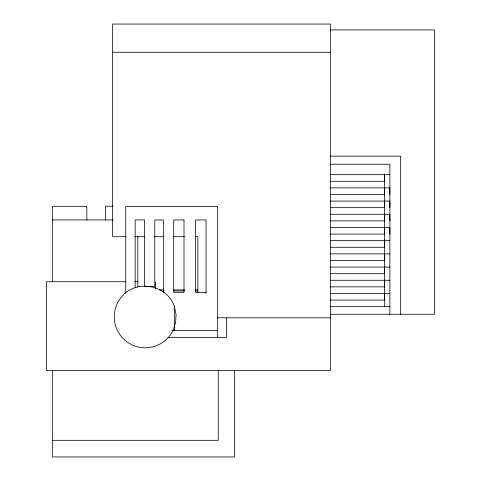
<?xml version="1.0" encoding="UTF-8"?>
<svg xmlns="http://www.w3.org/2000/svg" width="481" height="481" viewBox="0 0 481 481"><rect width="100%" height="100%" fill="white"/><g stroke="black" fill="none" stroke-linecap="round" stroke-linejoin="round"><path stroke-width="0.72" d="M330.357 29.936L434.433 29.936L434.433 314.261L330.327 314.261M112.608 52.261L330.327 52.261M330.243 156.133L400.655 156.133L400.655 314.261M330.327 164.213L389.875 164.213L389.875 314.261M330.327 174.687L389.875 174.687M330.327 181.283L384.65 181.283M330.327 187.885L389.875 187.885M330.327 194.48L384.559 194.48M389.875 194.48L389.796 187.885M330.327 201.082L389.875 201.082M113.005 206.187L105.513 206.187L105.513 219.949M330.327 207.678L384.626 207.678M389.875 207.678L389.863 201.082M330.327 214.279L389.875 214.279M52.555 219.949L113.005 219.949M330.327 220.881L384.614 220.881M389.875 220.881L389.85 214.279M330.327 227.477L389.869 227.477L389.869 234.079M330.327 234.079L384.632 234.079M126.07 236.706L112.608 236.706L112.608 24.05L330.327 24.05L330.327 370.635L46.567 370.635L46.567 281.722L125.86 281.722M135.047 236.706L144.763 236.706M154.485 236.706L163.462 236.706M173.184 236.706L184.397 236.706M195.617 236.706L197.859 236.706L197.859 292.346M330.327 240.674L389.875 240.674M330.327 247.276L384.638 247.276M330.327 253.872L389.875 253.872M330.327 260.474L384.638 260.474M330.327 267.069L389.875 267.069M330.327 273.671L384.638 273.671M330.327 280.267L389.875 280.267M134.842 281.722L137.831 281.722M330.327 286.868L384.638 286.868M159.59 289.923L163.774 289.923L163.774 292.346L163.444 292.346L163.444 219.949L154.786 219.949L154.786 286.466L144.589 286.466L144.589 219.949L135.161 219.949L135.161 287.614M173.407 289.923L184.524 289.923M195.635 289.923L197.859 289.923M173.407 290.951L184.524 290.951M195.635 290.951L197.859 290.951M206.048 292.346L195.635 292.346L195.635 219.949L206.048 219.949L206.048 293.428M330.327 293.47L389.875 293.47M330.327 300.066L384.698 300.066L384.698 306.668M330.327 306.668L389.875 306.668M217.683 317.803L330.327 317.803M172.228 330.639L217.683 330.639M167.923 337.476L226.575 337.476L226.575 317.803M52.555 440.319L218.248 440.319L218.248 370.538M174.423 306.668C167.544 284.848 136.189 278.89 121.777 296.657A30.94 30.94 0 0 0 128.241 342.731A30.94 30.94 0 0 0 173.076 330.309L175.607 322.637L176.07 314.574L174.423 306.668L174.423 330.639M384.65 174.687L384.65 187.885M384.626 201.082L384.638 300.066M384.559 187.885L384.559 201.082M384.361 174.02L384.361 181.505M384.361 187.494L384.361 194.228M384.361 200.968L384.361 207.702M384.361 213.69L384.361 221.176M384.361 227.164L384.361 234.65M384.361 239.887L384.361 247.372M384.361 253.361L384.361 260.846M384.361 266.829L384.361 273.569M384.361 280.303L384.361 287.043M384.361 293.031L384.361 300.511M234.475 370.586L234.475 456.95L52.555 456.95L52.555 370.677M217.683 337.476L217.683 206.469L125.733 206.469L125.733 293.127M155.405 281.722L155.405 288.432M137.831 236.387L137.831 287.037M86.845 219.949L86.845 206.319L52.555 206.319L52.555 281.926M184.001 219.949L173.719 219.949L173.719 292.346L184.001 292.346L184.001 219.949"/></g></svg>
